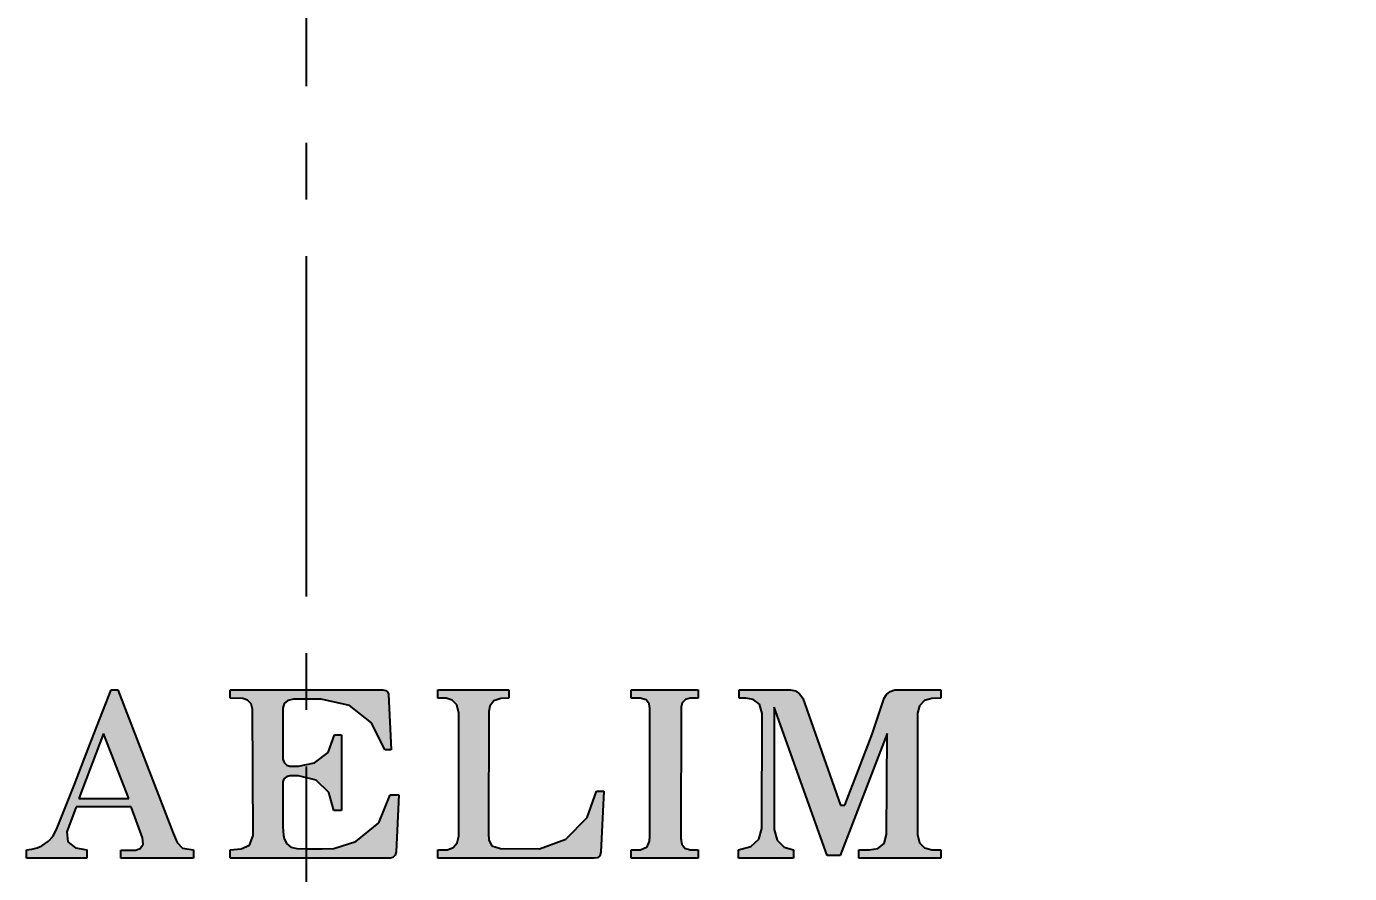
# Model space of a CAD drawing. Extents: x 9131 to 9725, y -7552 to -7132.
# Drawn here: x 9270.87 to 9291.29, y -7398.72 to -7385.65 of the extents above; entities that cross this region are included whole.
import ezdxf

# ---------------------------------------------------------------- set-up
doc = ezdxf.new("R2010")
doc.units = 0
doc.header["$LTSCALE"] = 7
doc.header["$MEASUREMENT"] = 0
doc.linetypes.add('CENTER2', pattern=[1.125, 0.75, -0.125, 0.125, -0.125])
doc.layers.get('0').update_dxf_attribs({"color": 2, "linetype": 'CONTINUOUS'})
doc.layers.get('Defpoints').update_dxf_attribs({"linetype": 'CONTINUOUS'})
doc.layers.add('CL', color=1, linetype='CENTER2')
doc.layers.add('D', color=2, linetype='CONTINUOUS')
doc.styles.add('GHS', font='ROMANS.shx', dxfattribs={"bigfont": 'GHS.shx'})
doc.dimstyles.new('HONG', dxfattribs={"dimscale": 0, "dimtxt": 3.5, "dimasz": 3.5, "dimexe": 2, "dimexo": 1, "dimgap": 1, "dimtad": 1, "dimdec": 4, "dimdsep": 46, "dimtxsty": 'GHS', "dimcen": 3, "dimclrd": 256, "dimclre": 256, "dimclrt": 2, "dimadec": 4, "dimazin": 2, "dimtfac": 1, "dimtdec": 4, "dimtmove": 0, "dimatfit": 2, "dimfxl": 0, "dimtvp": 1, "dimtolj": 1, "dimarcsym": 0})

# ---------------------------------------------------------------- blocks, each defined once
blk = doc.blocks.new('*D3')
at = {"layer": 'D', "lineweight": -2}
for p, q in [((9276.194, -7254.855), (9323.094, -7254.855)), ((9321.094, -7258.355), (9321.094, -7404.693)), ((9301.166, -7408.193), (9323.094, -7408.193))]:
    blk.add_line(p, q, dxfattribs=at)
at = {"layer": 'D'}
for points in [[(9320.51, -7258.355), (9321.677, -7258.355), (9321.094, -7254.855)], [(9320.51, -7404.693), (9321.677, -7404.693), (9321.094, -7408.193)]]:
    blk.add_solid(points, dxfattribs=at)
at = {"layer": 'Defpoints', "color": 0}
for p in [(9275.194, -7254.855), (9300.166, -7408.193), (9321.094, -7408.193)]:
    blk.add_point(p, dxfattribs=at)
at = {"layer": 'D', "color": 2, "insert": (9317.427, -7331.524), "char_height": 3.5, "attachment_point": 5, "rotation": 90, "style": 'GHS'}
blk.add_mtext('\\A1;(153.4)', dxfattribs=at)

msp = doc.modelspace()

# ---------------------------------------------------------------- hatches: boundary and pattern name
at = {"layer": 'D'}
h = msp.add_hatch(color=256, dxfattribs=at)
h.paths.add_polyline_path([(9272.66459, -7398.1726), (9272.67312, -7398.26646), (9272.6289, -7398.33428), (9272.55674, -7398.36147), (9272.33088, -7398.36274), (9272.33088, -7398.48606), (9273.45036, -7398.48606), (9273.45036, -7398.35774), (9273.28448, -7398.32825), (9273.19946, -7398.24294), (9273.13856, -7398.09751), (9272.59596, -7396.69359), (9272.11558, -7396.69364), (9272.45306, -7397.56238), (9271.68334, -7397.56238), (9272.01445, -7396.69366), (9271.86737, -7396.69367), (9271.76531, -7396.95724), (9271.61414, -7397.34533), (9271.47186, -7397.70675), (9271.33855, -7398.04135), (9271.28212, -7398.1504), (9271.21241, -7398.22405), (9271.11338, -7398.294), (9271.04047, -7398.32535), (9270.95519, -7398.34674), (9270.87485, -7398.35774), (9270.87485, -7398.48606), (9271.80758, -7398.48606), (9271.80758, -7398.35774), (9271.63171, -7398.32326), (9271.511, -7398.23284), (9271.49966, -7398.07718), (9271.644, -7397.69383), (9272.48881, -7397.69383)])
h.paths.add_polyline_path([(9272.59596, -7396.69359), (9272.28385, -7395.88603), (9272.18074, -7395.88603), (9272.05331, -7396.21388), (9271.91488, -7396.57096), (9271.86737, -7396.69367), (9272.01445, -7396.69366), (9272.06454, -7396.56226), (9272.11558, -7396.69364)])
msp.add_hatch(color=256, dxfattribs=at).paths.add_polyline_path([(9276.49098, -7398.48606), (9275.66617, -7398.48606), (9274.84147, -7398.48606), (9274.01679, -7398.48606), (9274.01679, -7398.35593), (9274.18495, -7398.34172), (9274.31791, -7398.28569), (9274.37195, -7398.13262), (9274.36278, -7396.18224), (9274.34109, -7396.10357), (9274.28559, -7396.04332), (9274.21078, -7396.01807), (9274.01679, -7396.01624), (9274.01679, -7395.88611), (9276.37131, -7395.88611), (9276.41827, -7395.89627), (9276.44591, -7395.91904), (9276.4575, -7395.95226), (9276.50141, -7396.81068), (9276.40316, -7396.81068), (9276.19828, -7396.39487), (9275.85928, -7396.1261), (9275.42241, -7396.03068), (9274.99562, -7396.03068), (9274.90561, -7396.05057), (9274.85221, -7396.09827), (9274.83212, -7396.17135), (9274.83212, -7396.95858), (9274.84927, -7397.00945), (9274.88998, -7397.04867), (9274.93965, -7397.0644), (9275.07045, -7397.0644), (9275.31814, -7397.01169), (9275.52951, -7396.8516), (9275.62945, -7396.58108), (9275.73471, -7396.58108), (9275.73471, -7397.7465), (9275.61661, -7397.7465), (9275.53889, -7397.46964), (9275.34598, -7397.28188), (9275.07045, -7397.21273), (9274.93794, -7397.21273), (9274.88546, -7397.22714), (9274.8477, -7397.26188), (9274.83212, -7397.30664), (9274.83212, -7397.99323), (9274.83395, -7398.06594), (9274.83937, -7398.12767), (9274.84831, -7398.17825), (9274.88698, -7398.2599), (9274.9543, -7398.31551), (9275.0457, -7398.33656), (9275.19616, -7398.33916), (9275.43712, -7398.33753), (9275.61844, -7398.33598), (9275.9536, -7398.22912), (9276.31158, -7397.93947), (9276.48822, -7397.5052), (9276.6203, -7397.5052), (9276.57881, -7398.3854), (9276.5618, -7398.43621), (9276.52555, -7398.47232)])
h = msp.add_hatch(color=256, dxfattribs=at)
h.paths.add_polyline_path([(9279.63374, -7398.48606), (9279.68513, -7398.47663), (9279.72054, -7398.44757), (9279.73542, -7398.3932), (9279.78393, -7397.45063), (9279.66996, -7397.45063), (9279.52647, -7397.85753), (9279.19431, -7398.1889), (9278.7893, -7398.33977), (9278.18939, -7398.33598), (9278.05577, -7398.29359), (9278.00915, -7398.20818), (9278.00379, -7398.09846), (9278.00566, -7396.69301), (9277.54284, -7396.69306), (9277.54371, -7398.14694), (9277.52048, -7398.24653), (9277.45828, -7398.31854), (9277.3688, -7398.35605), (9277.22044, -7398.35593), (9277.22044, -7398.48606)])
h.paths.add_polyline_path([(9278.00566, -7396.69301), (9278.00629, -7396.22249), (9278.02135, -7396.13618), (9278.08244, -7396.05502), (9278.19111, -7396.01726), (9278.31801, -7396.01624), (9278.31801, -7395.88611), (9277.22044, -7395.88611), (9277.22044, -7396.01624), (9277.34862, -7396.01702), (9277.44127, -7396.04297), (9277.51427, -7396.11909), (9277.54258, -7396.24622), (9277.54284, -7396.69306)])
h = msp.add_hatch(color=256, dxfattribs=at)
h.paths.add_polyline_path([(9283.22912, -7398.44422), (9283.42675, -7398.44422), (9284.09885, -7396.69236), (9283.87226, -7396.69239), (9283.70847, -7397.11911), (9283.49794, -7397.66477), (9283.43076, -7397.66602), (9283.09021, -7396.69247), (9282.6026, -7396.69252)])
h.paths.add_polyline_path([(9283.09021, -7396.69247), (9282.85378, -7396.01659), (9282.80288, -7395.94679), (9282.73675, -7395.90396), (9282.66118, -7395.88611), (9281.87073, -7395.88611), (9281.87073, -7396.01624), (9281.97343, -7396.0151), (9282.08455, -7396.0345), (9282.18099, -7396.10572), (9282.2221, -7396.24907), (9282.22193, -7396.69256), (9282.41033, -7396.69254), (9282.41033, -7396.15495), (9282.6026, -7396.69252)])
h.paths.add_polyline_path([(9282.70611, -7398.48606), (9282.70611, -7398.35593), (9282.56268, -7398.31234), (9282.45351, -7398.20396), (9282.41012, -7398.04296), (9282.41033, -7397.73494), (9282.41033, -7396.69254), (9282.22193, -7396.69256), (9282.2214, -7398.02508), (9282.17345, -7398.19161), (9282.05068, -7398.30587), (9281.86179, -7398.35593), (9281.86179, -7398.48606)])
h.paths.add_polyline_path([(9284.97886, -7398.48606), (9284.97886, -7398.35593), (9284.84497, -7398.35549), (9284.72765, -7398.32693), (9284.64999, -7398.24624), (9284.62187, -7398.11954), (9284.62187, -7396.69231), (9284.14988, -7396.69236), (9284.14473, -7398.11954), (9284.10678, -7398.25975), (9284.00897, -7398.3356), (9283.87348, -7398.35765), (9283.71345, -7398.35593), (9283.71345, -7398.48606)])
h.paths.add_polyline_path([(9284.62187, -7396.69231), (9284.62187, -7396.24517), (9284.64967, -7396.13277), (9284.72623, -7396.05232), (9284.8413, -7396.01979), (9284.97886, -7396.01614), (9284.97886, -7395.88611), (9284.27107, -7395.88611), (9284.20084, -7395.91039), (9284.14138, -7395.95657), (9284.10576, -7396.01694), (9283.9192, -7396.57008), (9283.87226, -7396.69239), (9284.09885, -7396.69236), (9284.15037, -7396.55808), (9284.14988, -7396.69236)])
h.paths.add_polyline_path([(9281.23894, -7398.48606), (9281.23894, -7398.35593), (9281.11387, -7398.35538), (9281.03123, -7398.32908), (9280.98476, -7398.26878), (9280.97023, -7398.18203), (9280.97258, -7396.6927), (9280.49239, -7396.69275), (9280.49239, -7398.14327), (9280.48695, -7398.22335), (9280.44918, -7398.31132), (9280.34691, -7398.35386), (9280.20374, -7398.35593), (9280.20374, -7398.48606)])
h.paths.add_polyline_path([(9280.97258, -7396.6927), (9280.97343, -7396.1554), (9280.99216, -7396.0881), (9281.04172, -7396.03738), (9281.11227, -7396.01714), (9281.23894, -7396.01624), (9281.23894, -7395.88611), (9280.20374, -7395.88611), (9280.20374, -7396.01624), (9280.34074, -7396.01714), (9280.43284, -7396.04213), (9280.47946, -7396.10217), (9280.49239, -7396.17191), (9280.49239, -7396.69275)])

# ---------------------------------------------------------------- linework, layer by layer
at = {"color": 2}
for p, q in [((9272.05331, -7396.21388), (9272.18074, -7395.88603)), ((9272.18074, -7395.88603), (9272.28385, -7395.88603)), ((9272.28385, -7395.88603), (9273.13856, -7398.09751)), ((9274.01679, -7395.88611), (9276.37131, -7395.88611)), ((9274.01679, -7396.01624), (9274.01679, -7395.88611)), ((9274.21078, -7396.01807), (9274.01679, -7396.01624)), ((9274.28559, -7396.04332), (9274.21078, -7396.01807)), ((9274.34109, -7396.10357), (9274.28559, -7396.04332)), ((9274.90561, -7396.05057), (9274.85221, -7396.09827)), ((9274.99562, -7396.03068), (9274.90561, -7396.05057)), ((9275.42241, -7396.03068), (9274.99562, -7396.03068)), ((9275.85928, -7396.1261), (9275.42241, -7396.03068)), ((9276.37131, -7395.88611), (9276.41827, -7395.89627)), ((9276.41827, -7395.89627), (9276.44591, -7395.91904)), ((9276.44591, -7395.91904), (9276.4575, -7395.95226)), ((9276.4575, -7395.95226), (9276.50141, -7396.81068)), ((9277.22044, -7395.88611), (9278.31801, -7395.88611)), ((9277.22044, -7396.01624), (9277.22044, -7395.88611)), ((9277.34862, -7396.01702), (9277.22044, -7396.01624)), ((9277.44127, -7396.04297), (9277.34862, -7396.01702)), ((9277.51427, -7396.11909), (9277.44127, -7396.04297)), ((9278.08244, -7396.05502), (9278.02135, -7396.13618)), ((9278.19111, -7396.01726), (9278.08244, -7396.05502)), ((9278.31801, -7396.01624), (9278.19111, -7396.01726)), ((9278.31801, -7395.88611), (9278.31801, -7396.01624)), ((9280.20374, -7395.88611), (9281.23894, -7395.88611)), ((9280.20374, -7396.01624), (9280.20374, -7395.88611)), ((9280.34074, -7396.01714), (9280.20374, -7396.01624)), ((9280.43284, -7396.04213), (9280.34074, -7396.01714)), ((9280.47946, -7396.10217), (9280.43284, -7396.04213)), ((9281.04172, -7396.03738), (9280.99216, -7396.0881)), ((9281.11227, -7396.01714), (9281.04172, -7396.03738)), ((9281.23894, -7396.01624), (9281.11227, -7396.01714)), ((9281.23894, -7395.88611), (9281.23894, -7396.01624)), ((9281.87073, -7395.88611), (9282.66118, -7395.88611)), ((9281.87073, -7396.01624), (9281.87073, -7395.88611)), ((9281.97343, -7396.0151), (9281.87073, -7396.01624)), ((9282.08455, -7396.0345), (9281.97343, -7396.0151)), ((9282.18099, -7396.10572), (9282.08455, -7396.0345)), ((9282.66118, -7395.88611), (9282.73675, -7395.90396)), ((9282.73675, -7395.90396), (9282.80288, -7395.94679)), ((9282.80288, -7395.94679), (9282.85378, -7396.01659)), ((9282.85378, -7396.01659), (9283.43076, -7397.66602)), ((9283.9192, -7396.57008), (9284.10576, -7396.01694)), ((9284.10576, -7396.01694), (9284.14138, -7395.95657)), ((9284.14138, -7395.95657), (9284.20084, -7395.91039)), ((9284.20084, -7395.91039), (9284.27107, -7395.88611)), ((9284.27107, -7395.88611), (9284.97886, -7395.88611)), ((9284.72623, -7396.05232), (9284.64967, -7396.13277)), ((9284.8413, -7396.01979), (9284.72623, -7396.05232)), ((9284.97886, -7396.01614), (9284.8413, -7396.01979)), ((9284.97886, -7395.88611), (9284.97886, -7396.01614)), ((9271.91488, -7396.57096), (9272.05331, -7396.21388)), ((9274.36278, -7396.18224), (9274.34109, -7396.10357)), ((9274.37195, -7398.13262), (9274.36278, -7396.18224)), ((9274.85221, -7396.09827), (9274.83212, -7396.17135)), ((9274.83212, -7396.17135), (9274.83212, -7396.95858)), ((9276.19828, -7396.39487), (9275.85928, -7396.1261)), ((9277.54258, -7396.24622), (9277.51427, -7396.11909)), ((9277.54371, -7398.14694), (9277.54258, -7396.24622)), ((9278.00629, -7396.22249), (9278.00379, -7398.09846)), ((9278.02135, -7396.13618), (9278.00629, -7396.22249)), ((9280.49239, -7396.17191), (9280.47946, -7396.10217)), ((9280.49239, -7398.14327), (9280.49239, -7396.17191)), ((9280.97343, -7396.1554), (9280.97023, -7398.18203)), ((9280.99216, -7396.0881), (9280.97343, -7396.1554)), ((9282.2221, -7396.24907), (9282.18099, -7396.10572)), ((9282.2214, -7398.02508), (9282.2221, -7396.24907)), ((9283.22912, -7398.44422), (9282.41033, -7396.15495)), ((9282.41033, -7396.15495), (9282.41033, -7397.73494)), ((9284.64967, -7396.13277), (9284.62187, -7396.24517)), ((9284.62187, -7396.24517), (9284.62187, -7398.11954)), ((9276.40316, -7396.81068), (9276.19828, -7396.39487)), ((9272.06454, -7396.56226), (9271.68334, -7397.56238)), ((9271.76531, -7396.95724), (9271.91488, -7396.57096)), ((9272.45306, -7397.56238), (9272.06454, -7396.56226)), ((9275.52951, -7396.8516), (9275.62945, -7396.58108)), ((9275.62945, -7396.58108), (9275.73471, -7396.58108)), ((9275.73471, -7396.58108), (9275.73471, -7397.7465)), ((9284.15037, -7396.55808), (9283.42675, -7398.44422)), ((9283.70847, -7397.11911), (9283.9192, -7396.57008)), ((9284.14473, -7398.11954), (9284.15037, -7396.55808)), ((9275.31814, -7397.01169), (9275.52951, -7396.8516)), ((9276.50141, -7396.81068), (9276.40316, -7396.81068)), ((9271.61414, -7397.34533), (9271.76531, -7396.95724)), ((9274.83212, -7396.95858), (9274.84927, -7397.00945)), ((9274.84927, -7397.00945), (9274.88998, -7397.04867)), ((9274.88998, -7397.04867), (9274.93965, -7397.0644)), ((9274.93965, -7397.0644), (9275.07045, -7397.0644)), ((9275.07045, -7397.0644), (9275.31814, -7397.01169)), ((9274.8477, -7397.26188), (9274.83212, -7397.30664)), ((9274.83212, -7397.30664), (9274.83212, -7397.99323)), ((9274.88546, -7397.22714), (9274.8477, -7397.26188)), ((9274.93794, -7397.21273), (9274.88546, -7397.22714)), ((9275.07045, -7397.21273), (9274.93794, -7397.21273)), ((9275.34598, -7397.28188), (9275.07045, -7397.21273)), ((9275.53889, -7397.46964), (9275.34598, -7397.28188)), ((9283.49794, -7397.66477), (9283.70847, -7397.11911)), ((9271.47186, -7397.70675), (9271.61414, -7397.34533)), ((9275.61661, -7397.7465), (9275.53889, -7397.46964)), ((9276.31158, -7397.93947), (9276.48822, -7397.5052)), ((9276.48822, -7397.5052), (9276.6203, -7397.5052)), ((9276.6203, -7397.5052), (9276.57881, -7398.3854)), ((9279.52647, -7397.85753), (9279.66996, -7397.45063)), ((9279.66996, -7397.45063), (9279.78393, -7397.45063)), ((9279.78393, -7397.45063), (9279.73542, -7398.3932)), ((9271.33855, -7398.04135), (9271.47186, -7397.70675)), ((9271.644, -7397.69383), (9271.49966, -7398.07718)), ((9272.48881, -7397.69383), (9271.644, -7397.69383)), ((9271.68334, -7397.56238), (9272.45306, -7397.56238)), ((9272.66459, -7398.1726), (9272.48881, -7397.69383)), ((9283.43076, -7397.66602), (9283.49794, -7397.66477)), ((9275.73471, -7397.7465), (9275.61661, -7397.7465)), ((9279.19431, -7398.1889), (9279.52647, -7397.85753)), ((9282.41033, -7397.73494), (9282.41012, -7398.04296)), ((9271.28212, -7398.1504), (9271.33855, -7398.04135)), ((9271.49966, -7398.07718), (9271.511, -7398.23284)), ((9273.13856, -7398.09751), (9273.19946, -7398.24294)), ((9274.83212, -7397.99323), (9274.83395, -7398.06594)), ((9274.83395, -7398.06594), (9274.83937, -7398.12767)), ((9275.9536, -7398.22912), (9276.31158, -7397.93947)), ((9278.00379, -7398.09846), (9278.00915, -7398.20818)), ((9282.17345, -7398.19161), (9282.2214, -7398.02508)), ((9282.41012, -7398.04296), (9282.45351, -7398.20396)), ((9284.10678, -7398.25975), (9284.14473, -7398.11954)), ((9284.62187, -7398.11954), (9284.64999, -7398.24624)), ((9270.95519, -7398.34674), (9271.04047, -7398.32535)), ((9271.04047, -7398.32535), (9271.11338, -7398.294)), ((9271.11338, -7398.294), (9271.21241, -7398.22405)), ((9271.21241, -7398.22405), (9271.28212, -7398.1504)), ((9271.511, -7398.23284), (9271.63171, -7398.32326)), ((9271.63171, -7398.32326), (9271.80758, -7398.35774)), ((9272.6289, -7398.33428), (9272.67312, -7398.26646)), ((9272.67312, -7398.26646), (9272.66459, -7398.1726)), ((9273.19946, -7398.24294), (9273.28448, -7398.32825)), ((9273.28448, -7398.32825), (9273.45036, -7398.35774)), ((9274.18495, -7398.34172), (9274.31791, -7398.28569)), ((9274.31791, -7398.28569), (9274.37195, -7398.13262)), ((9274.83937, -7398.12767), (9274.84831, -7398.17825)), ((9274.84831, -7398.17825), (9274.88698, -7398.2599)), ((9274.88698, -7398.2599), (9274.9543, -7398.31551)), ((9274.9543, -7398.31551), (9275.0457, -7398.33656)), ((9275.61844, -7398.33598), (9275.9536, -7398.22912)), ((9277.3688, -7398.35605), (9277.45828, -7398.31854)), ((9277.45828, -7398.31854), (9277.52048, -7398.24653)), ((9277.52048, -7398.24653), (9277.54371, -7398.14694)), ((9278.00915, -7398.20818), (9278.05577, -7398.29359)), ((9278.05577, -7398.29359), (9278.18939, -7398.33598)), ((9278.7893, -7398.33977), (9279.19431, -7398.1889)), ((9280.34691, -7398.35386), (9280.44918, -7398.31132)), ((9280.44918, -7398.31132), (9280.48695, -7398.22335)), ((9280.48695, -7398.22335), (9280.49239, -7398.14327)), ((9280.97023, -7398.18203), (9280.98476, -7398.26878)), ((9280.98476, -7398.26878), (9281.03123, -7398.32908)), ((9281.03123, -7398.32908), (9281.11387, -7398.35538)), ((9281.86179, -7398.35593), (9282.05068, -7398.30587)), ((9282.05068, -7398.30587), (9282.17345, -7398.19161)), ((9282.45351, -7398.20396), (9282.56268, -7398.31234)), ((9282.56268, -7398.31234), (9282.70611, -7398.35593)), ((9284.00897, -7398.3356), (9284.10678, -7398.25975)), ((9284.64999, -7398.24624), (9284.72765, -7398.32693)), ((9284.72765, -7398.32693), (9284.84497, -7398.35549)), ((9270.87485, -7398.35774), (9270.95519, -7398.34674)), ((9270.87485, -7398.48606), (9270.87485, -7398.35774)), ((9271.80758, -7398.48606), (9270.87485, -7398.48606)), ((9271.80758, -7398.35774), (9271.80758, -7398.48606)), ((9272.33088, -7398.36274), (9272.55674, -7398.36147)), ((9272.33088, -7398.48606), (9272.33088, -7398.36274)), ((9273.45036, -7398.48606), (9272.33088, -7398.48606)), ((9272.55674, -7398.36147), (9272.6289, -7398.33428)), ((9273.45036, -7398.35774), (9273.45036, -7398.48606)), ((9274.01679, -7398.35593), (9274.18495, -7398.34172)), ((9274.01679, -7398.48606), (9274.01679, -7398.35593)), ((9274.84147, -7398.48606), (9274.01679, -7398.48606)), ((9275.66617, -7398.48606), (9274.84147, -7398.48606)), ((9275.0457, -7398.33656), (9275.19616, -7398.33916)), ((9275.19616, -7398.33916), (9275.43712, -7398.33753)), ((9275.43712, -7398.33753), (9275.61844, -7398.33598)), ((9276.49098, -7398.48606), (9275.66617, -7398.48606)), ((9276.52555, -7398.47232), (9276.49098, -7398.48606)), ((9276.5618, -7398.43621), (9276.52555, -7398.47232)), ((9276.57881, -7398.3854), (9276.5618, -7398.43621)), ((9277.22044, -7398.35593), (9277.3688, -7398.35605)), ((9277.22044, -7398.48606), (9277.22044, -7398.35593)), ((9279.63374, -7398.48606), (9277.22044, -7398.48606)), ((9278.18939, -7398.33598), (9278.7893, -7398.33977)), ((9279.68513, -7398.47663), (9279.63374, -7398.48606)), ((9279.72054, -7398.44757), (9279.68513, -7398.47663)), ((9279.73542, -7398.3932), (9279.72054, -7398.44757)), ((9280.20374, -7398.35593), (9280.34691, -7398.35386)), ((9280.20374, -7398.48606), (9280.20374, -7398.35593)), ((9281.23894, -7398.48606), (9280.20374, -7398.48606)), ((9281.11387, -7398.35538), (9281.23894, -7398.35593)), ((9281.23894, -7398.35593), (9281.23894, -7398.48606)), ((9281.86179, -7398.48606), (9281.86179, -7398.35593)), ((9282.70611, -7398.48606), (9281.86179, -7398.48606)), ((9282.70611, -7398.35593), (9282.70611, -7398.48606)), ((9283.42675, -7398.44422), (9283.22912, -7398.44422)), ((9283.71345, -7398.35593), (9283.87348, -7398.35765)), ((9283.71345, -7398.48606), (9283.71345, -7398.35593)), ((9284.97886, -7398.48606), (9283.71345, -7398.48606)), ((9283.87348, -7398.35765), (9284.00897, -7398.3356)), ((9284.84497, -7398.35549), (9284.97886, -7398.35593)), ((9284.97886, -7398.35593), (9284.97886, -7398.48606))]:
    msp.add_line(p, q, dxfattribs=at)
at = {"layer": 'CL'}
msp.add_line((9275.19405, -7410.19333), (9275.19405, -7252.85709), dxfattribs=at)

# ---------------------------------------------------------------- dimensions: what is measured, and where the dimension line sits
at = {"layer": 'D'}
dim = msp.add_linear_dim(base=(9321.09358, -7408.19333), p1=(9275.19405, -7254.85483), p2=(9300.16621, -7408.19333), angle=90, text='(153.4)', dimstyle='HONG', override={"dimscale": 1}, dxfattribs=at)
dim.commit()
dim.dimension.update_dxf_attribs({"geometry": '*D3', "text_midpoint": (9321.09358, -7331.52408), "dimtype": 128})

doc.saveas('drawing.dxf')
